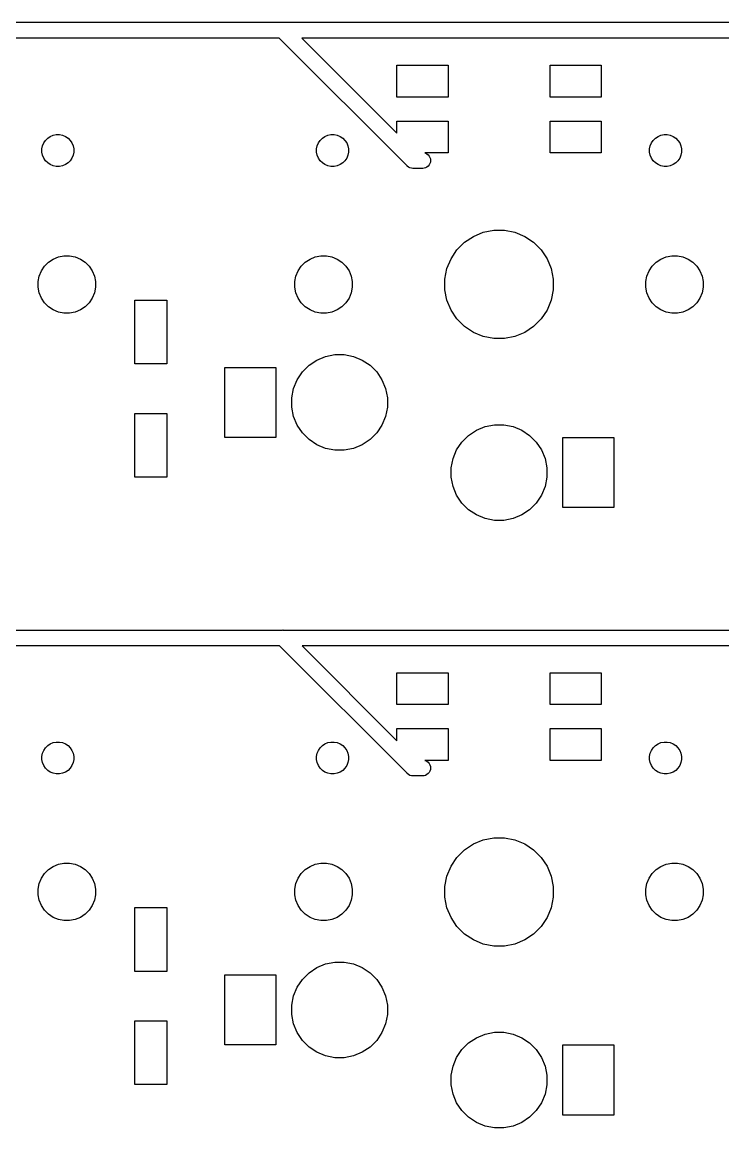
# Model space of a CAD drawing. Extents: x 33 to 239, y -108 to -23.
# Drawn here: x 65.2 to 87.17, y -106.85 to -72.17 of the extents above; entities that cross this region are included whole.
import ezdxf

# ---------------------------------------------------------------- set-up
doc = ezdxf.new("R2010")
doc.units = 0
doc.layers.add('BLACK', color=7, linetype='CONTINUOUS')

msp = doc.modelspace()

# ---------------------------------------------------------------- linework, layer by layer
at = {"layer": 'BLACK', "linetype": 'CONTINUOUS'}
for p, q in [((54.3248, -72.175), (73.3502, -72.175)), ((73.3502, -72.175), (73.3625, -72.1738)), ((73.3625, -72.1738), (73.3748, -72.175)), ((73.3748, -72.175), (92.4002, -72.175)), ((73.2589, -72.675), (54.9161, -72.675)), ((77.2645, -76.6806), (73.2589, -72.675)), ((92.3089, -72.675), (73.9661, -72.675)), ((73.9661, -72.675), (76.95, -75.6589)), ((76.95, -74.525), (76.95, -73.525)), ((76.95, -73.525), (78.55, -73.525)), ((78.55, -73.525), (78.55, -74.525)), ((81.75, -74.525), (81.75, -73.525)), ((81.75, -73.525), (83.35, -73.525)), ((83.35, -73.525), (83.35, -74.525)), ((78.55, -74.525), (76.95, -74.525)), ((83.35, -74.525), (81.75, -74.525)), ((76.95, -75.6589), (76.95, -75.275)), ((76.95, -75.275), (78.55, -75.275)), ((78.55, -75.275), (78.55, -76.275)), ((81.75, -76.275), (81.75, -75.275)), ((81.75, -75.275), (83.35, -75.275)), ((83.35, -75.275), (83.35, -76.275)), ((65.8769, -75.9632), (65.9316, -75.8813)), ((65.9316, -75.8813), (66.0013, -75.8116)), ((66.0013, -75.8116), (66.0832, -75.7569)), ((66.0832, -75.7569), (66.1742, -75.7192)), ((66.1742, -75.7192), (66.2708, -75.7)), ((66.2708, -75.7), (66.3692, -75.7)), ((66.3692, -75.7), (66.4658, -75.7192)), ((66.4658, -75.7192), (66.5568, -75.7569)), ((66.5568, -75.7569), (66.6387, -75.8116)), ((66.6387, -75.8116), (66.7084, -75.8813)), ((66.7084, -75.8813), (66.7631, -75.9632)), ((74.4869, -75.9632), (74.5416, -75.8813)), ((74.5416, -75.8813), (74.6113, -75.8116)), ((74.6113, -75.8116), (74.6932, -75.7569)), ((74.6932, -75.7569), (74.7842, -75.7192)), ((74.7842, -75.7192), (74.8808, -75.7)), ((74.8808, -75.7), (74.9792, -75.7)), ((74.9792, -75.7), (75.0758, -75.7192)), ((75.0758, -75.7192), (75.1668, -75.7569)), ((75.1668, -75.7569), (75.2487, -75.8116)), ((75.2487, -75.8116), (75.3184, -75.8813)), ((75.3184, -75.8813), (75.3731, -75.9632)), ((84.9269, -75.9632), (84.9816, -75.8813)), ((84.9816, -75.8813), (85.0513, -75.8116)), ((85.0513, -75.8116), (85.1332, -75.7569)), ((85.1332, -75.7569), (85.2242, -75.7192)), ((85.2242, -75.7192), (85.3208, -75.7)), ((85.3208, -75.7), (85.4192, -75.7)), ((85.4192, -75.7), (85.5158, -75.7192)), ((85.5158, -75.7192), (85.6068, -75.7569)), ((85.6068, -75.7569), (85.6887, -75.8116)), ((85.6887, -75.8116), (85.7584, -75.8813)), ((85.7584, -75.8813), (85.8131, -75.9632)), ((65.82, -76.1508), (65.8392, -76.0542)), ((65.82, -76.2492), (65.82, -76.1508)), ((65.8392, -76.3458), (65.82, -76.2492)), ((65.8392, -76.0542), (65.8769, -75.9632)), ((66.7631, -75.9632), (66.8008, -76.0542)), ((66.8008, -76.0542), (66.82, -76.1508)), ((66.82, -76.2492), (66.8008, -76.3458)), ((66.82, -76.1508), (66.82, -76.2492)), ((74.43, -76.1508), (74.4492, -76.0542)), ((74.43, -76.2492), (74.43, -76.1508)), ((74.4492, -76.3458), (74.43, -76.2492)), ((74.4492, -76.0542), (74.4869, -75.9632)), ((75.3731, -75.9632), (75.4108, -76.0542)), ((75.4108, -76.0542), (75.43, -76.1508)), ((75.43, -76.2492), (75.4108, -76.3458)), ((75.43, -76.1508), (75.43, -76.2492)), ((78.55, -76.275), (77.8283, -76.275)), ((77.8283, -76.275), (77.8461, -76.2804)), ((77.8461, -76.2804), (77.8896, -76.3036)), ((83.35, -76.275), (81.75, -76.275)), ((84.87, -76.1508), (84.8892, -76.0542)), ((84.87, -76.2492), (84.87, -76.1508)), ((84.8892, -76.3458), (84.87, -76.2492)), ((84.8892, -76.0542), (84.9269, -75.9632)), ((85.8131, -75.9632), (85.8508, -76.0542)), ((85.8508, -76.0542), (85.87, -76.1508)), ((85.87, -76.2492), (85.8508, -76.3458)), ((85.87, -76.1508), (85.87, -76.2492)), ((65.8769, -76.4368), (65.8392, -76.3458)), ((65.9316, -76.5187), (65.8769, -76.4368)), ((66.0013, -76.5884), (65.9316, -76.5187)), ((66.0832, -76.6431), (66.0013, -76.5884)), ((66.6387, -76.5884), (66.5568, -76.6431)), ((66.7084, -76.5187), (66.6387, -76.5884)), ((66.7631, -76.4368), (66.7084, -76.5187)), ((66.8008, -76.3458), (66.7631, -76.4368)), ((74.4869, -76.4368), (74.4492, -76.3458)), ((74.5416, -76.5187), (74.4869, -76.4368)), ((74.6113, -76.5884), (74.5416, -76.5187)), ((74.6932, -76.6431), (74.6113, -76.5884)), ((75.2487, -76.5884), (75.1668, -76.6431)), ((75.3184, -76.5187), (75.2487, -76.5884)), ((75.3731, -76.4368), (75.3184, -76.5187)), ((75.4108, -76.3458), (75.3731, -76.4368)), ((77.8896, -76.3036), (77.9276, -76.3349)), ((77.9276, -76.3349), (77.9589, -76.3729)), ((77.9589, -76.3729), (77.9821, -76.4164)), ((77.9821, -76.6086), (77.9589, -76.6521)), ((77.9821, -76.4164), (77.9964, -76.4635)), ((77.9964, -76.5615), (77.9821, -76.6086)), ((77.9964, -76.4635), (78.0012, -76.5125)), ((78.0012, -76.5125), (77.9964, -76.5615)), ((84.9269, -76.4368), (84.8892, -76.3458)), ((84.9816, -76.5187), (84.9269, -76.4368)), ((85.0513, -76.5884), (84.9816, -76.5187)), ((85.1332, -76.6431), (85.0513, -76.5884)), ((85.6887, -76.5884), (85.6068, -76.6431)), ((85.7584, -76.5187), (85.6887, -76.5884)), ((85.8131, -76.4368), (85.7584, -76.5187)), ((85.8508, -76.3458), (85.8131, -76.4368)), ((66.1742, -76.6808), (66.0832, -76.6431)), ((66.2708, -76.7), (66.1742, -76.6808)), ((66.3692, -76.7), (66.2708, -76.7)), ((66.4658, -76.6808), (66.3692, -76.7)), ((66.5568, -76.6431), (66.4658, -76.6808)), ((74.7842, -76.6808), (74.6932, -76.6431)), ((74.8808, -76.7), (74.7842, -76.6808)), ((74.9792, -76.7), (74.8808, -76.7)), ((75.0758, -76.6808), (74.9792, -76.7)), ((75.1668, -76.6431), (75.0758, -76.6808)), ((77.2724, -76.6901), (77.2645, -76.6806)), ((77.3104, -76.7214), (77.2724, -76.6901)), ((77.3539, -76.7446), (77.3104, -76.7214)), ((77.401, -76.7589), (77.3539, -76.7446)), ((77.45, -76.7637), (77.401, -76.7589)), ((77.4623, -76.7625), (77.45, -76.7637)), ((77.7623, -76.7625), (77.4623, -76.7625)), ((77.799, -76.7589), (77.7623, -76.7625)), ((77.8461, -76.7446), (77.799, -76.7589)), ((77.8896, -76.7214), (77.8461, -76.7446)), ((77.9276, -76.6901), (77.8896, -76.7214)), ((77.9589, -76.6521), (77.9276, -76.6901)), ((85.2242, -76.6808), (85.1332, -76.6431)), ((85.3208, -76.7), (85.2242, -76.6808)), ((85.4192, -76.7), (85.3208, -76.7)), ((85.5158, -76.6808), (85.4192, -76.7)), ((85.6068, -76.6431), (85.5158, -76.6808)), ((79.6541, -78.7653), (79.9826, -78.7)), ((79.9826, -78.7), (80.3174, -78.7)), ((80.3174, -78.7), (80.6459, -78.7653)), ((79.0663, -79.0795), (79.3447, -78.8935)), ((79.3447, -78.8935), (79.6541, -78.7653)), ((80.6459, -78.7653), (80.9553, -78.8935)), ((80.9553, -78.8935), (81.2337, -79.0795)), ((78.6435, -79.5947), (78.8295, -79.3163)), ((78.8295, -79.3163), (79.0663, -79.0795)), ((81.2337, -79.0795), (81.4705, -79.3163)), ((81.4705, -79.3163), (81.6565, -79.5947)), ((65.9009, -79.8263), (66.0263, -79.7009)), ((66.0263, -79.7009), (66.1737, -79.6024)), ((66.1737, -79.6024), (66.3375, -79.5346)), ((66.3375, -79.5346), (66.5114, -79.5)), ((66.5114, -79.5), (66.6886, -79.5)), ((66.6886, -79.5), (66.8625, -79.5346)), ((66.8625, -79.5346), (67.0263, -79.6024)), ((67.0263, -79.6024), (67.1737, -79.7009)), ((67.1737, -79.7009), (67.2991, -79.8263)), ((73.9509, -79.8263), (74.0763, -79.7009)), ((74.0763, -79.7009), (74.2237, -79.6024)), ((74.2237, -79.6024), (74.3875, -79.5346)), ((74.3875, -79.5346), (74.5614, -79.5)), ((74.5614, -79.5), (74.7386, -79.5)), ((74.7386, -79.5), (74.9125, -79.5346)), ((74.9125, -79.5346), (75.0763, -79.6024)), ((75.0763, -79.6024), (75.2237, -79.7009)), ((75.2237, -79.7009), (75.3491, -79.8263)), ((78.5153, -79.9041), (78.6435, -79.5947)), ((81.6565, -79.5947), (81.7847, -79.9041)), ((84.9509, -79.8263), (85.0763, -79.7009)), ((85.0763, -79.7009), (85.2237, -79.6024)), ((85.2237, -79.6024), (85.3875, -79.5346)), ((85.3875, -79.5346), (85.5614, -79.5)), ((85.5614, -79.5), (85.7386, -79.5)), ((85.7386, -79.5), (85.9125, -79.5346)), ((85.9125, -79.5346), (86.0763, -79.6024)), ((86.0763, -79.6024), (86.2237, -79.7009)), ((86.2237, -79.7009), (86.3491, -79.8263)), ((65.7346, -80.1375), (65.8024, -79.9737)), ((65.8024, -79.9737), (65.9009, -79.8263)), ((67.2991, -79.8263), (67.3976, -79.9737)), ((67.3976, -79.9737), (67.4654, -80.1375)), ((73.7846, -80.1375), (73.8524, -79.9737)), ((73.8524, -79.9737), (73.9509, -79.8263)), ((75.3491, -79.8263), (75.4476, -79.9737)), ((75.4476, -79.9737), (75.5154, -80.1375)), ((78.45, -80.2326), (78.5153, -79.9041)), ((81.7847, -79.9041), (81.85, -80.2326)), ((84.7846, -80.1375), (84.8524, -79.9737)), ((84.8524, -79.9737), (84.9509, -79.8263)), ((86.3491, -79.8263), (86.4476, -79.9737)), ((86.4476, -79.9737), (86.5154, -80.1375)), ((65.7, -80.3114), (65.7346, -80.1375)), ((65.7, -80.4886), (65.7, -80.3114)), ((67.4654, -80.1375), (67.5, -80.3114)), ((67.5, -80.3114), (67.5, -80.4886)), ((73.75, -80.3114), (73.7846, -80.1375)), ((73.75, -80.4886), (73.75, -80.3114)), ((75.5154, -80.1375), (75.55, -80.3114)), ((75.55, -80.3114), (75.55, -80.4886)), ((78.45, -80.5674), (78.45, -80.2326)), ((81.85, -80.2326), (81.85, -80.5674)), ((84.75, -80.3114), (84.7846, -80.1375)), ((84.75, -80.4886), (84.75, -80.3114)), ((86.5154, -80.1375), (86.55, -80.3114)), ((86.55, -80.3114), (86.55, -80.4886)), ((65.7346, -80.6625), (65.7, -80.4886)), ((65.8024, -80.8263), (65.7346, -80.6625)), ((67.4654, -80.6625), (67.3976, -80.8263)), ((67.5, -80.4886), (67.4654, -80.6625)), ((73.7846, -80.6625), (73.75, -80.4886)), ((73.8524, -80.8263), (73.7846, -80.6625)), ((75.5154, -80.6625), (75.4476, -80.8263)), ((75.55, -80.4886), (75.5154, -80.6625)), ((78.5153, -80.8959), (78.45, -80.5674)), ((81.85, -80.5674), (81.7847, -80.8959)), ((84.7846, -80.6625), (84.75, -80.4886)), ((84.8524, -80.8263), (84.7846, -80.6625)), ((86.5154, -80.6625), (86.4476, -80.8263)), ((86.55, -80.4886), (86.5154, -80.6625)), ((65.9009, -80.9737), (65.8024, -80.8263)), ((66.0263, -81.0991), (65.9009, -80.9737)), ((66.1737, -81.1976), (66.0263, -81.0991)), ((67.1737, -81.0991), (67.0263, -81.1976)), ((67.2991, -80.9737), (67.1737, -81.0991)), ((67.3976, -80.8263), (67.2991, -80.9737)), ((68.7312, -82.8937), (68.7312, -80.8937)), ((68.7312, -80.8937), (69.7312, -80.8937)), ((69.7312, -80.8937), (69.7312, -82.8937)), ((73.9509, -80.9737), (73.8524, -80.8263)), ((74.0763, -81.0991), (73.9509, -80.9737)), ((74.2237, -81.1976), (74.0763, -81.0991)), ((75.2237, -81.0991), (75.0763, -81.1976)), ((75.3491, -80.9737), (75.2237, -81.0991)), ((75.4476, -80.8263), (75.3491, -80.9737)), ((78.6435, -81.2053), (78.5153, -80.8959)), ((81.7847, -80.8959), (81.6565, -81.2053)), ((84.9509, -80.9737), (84.8524, -80.8263)), ((85.0763, -81.0991), (84.9509, -80.9737)), ((85.2237, -81.1976), (85.0763, -81.0991)), ((86.2237, -81.0991), (86.0763, -81.1976)), ((86.3491, -80.9737), (86.2237, -81.0991)), ((86.4476, -80.8263), (86.3491, -80.9737)), ((66.3375, -81.2654), (66.1737, -81.1976)), ((66.5114, -81.3), (66.3375, -81.2654)), ((66.6886, -81.3), (66.5114, -81.3)), ((66.8625, -81.2654), (66.6886, -81.3)), ((67.0263, -81.1976), (66.8625, -81.2654)), ((74.3875, -81.2654), (74.2237, -81.1976)), ((74.5614, -81.3), (74.3875, -81.2654)), ((74.7386, -81.3), (74.5614, -81.3)), ((74.9125, -81.2654), (74.7386, -81.3)), ((75.0763, -81.1976), (74.9125, -81.2654)), ((78.8295, -81.4837), (78.6435, -81.2053)), ((79.0663, -81.7205), (78.8295, -81.4837)), ((81.4705, -81.4837), (81.2337, -81.7205)), ((81.6565, -81.2053), (81.4705, -81.4837)), ((85.3875, -81.2654), (85.2237, -81.1976)), ((85.5614, -81.3), (85.3875, -81.2654)), ((85.7386, -81.3), (85.5614, -81.3)), ((85.9125, -81.2654), (85.7386, -81.3)), ((86.0763, -81.1976), (85.9125, -81.2654)), ((79.3447, -81.9065), (79.0663, -81.7205)), ((81.2337, -81.7205), (80.9553, -81.9065)), ((79.6541, -82.0347), (79.3447, -81.9065)), ((79.9826, -82.1), (79.6541, -82.0347)), ((80.3174, -82.1), (79.9826, -82.1)), ((80.6459, -82.0347), (80.3174, -82.1)), ((80.9553, -81.9065), (80.6459, -82.0347)), ((74.1938, -82.9349), (74.4395, -82.7707)), ((74.4395, -82.7707), (74.7125, -82.6576)), ((74.7125, -82.6576), (75.0023, -82.6)), ((75.0023, -82.6), (75.2977, -82.6)), ((75.2977, -82.6), (75.5875, -82.6576)), ((75.5875, -82.6576), (75.8605, -82.7707)), ((75.8605, -82.7707), (76.1062, -82.9349)), ((69.7312, -82.8937), (68.7312, -82.8937)), ((71.55, -85.2), (71.55, -83)), ((71.55, -83), (73.15, -83)), ((73.15, -83), (73.15, -85.2)), ((73.8207, -83.3895), (73.9849, -83.1438)), ((73.9849, -83.1438), (74.1938, -82.9349)), ((76.1062, -82.9349), (76.3151, -83.1438)), ((76.3151, -83.1438), (76.4793, -83.3895)), ((73.7076, -83.6625), (73.8207, -83.3895)), ((76.4793, -83.3895), (76.5924, -83.6625)), ((73.65, -83.9523), (73.7076, -83.6625)), ((76.5924, -83.6625), (76.65, -83.9523)), ((73.65, -84.2477), (73.65, -83.9523)), ((73.7076, -84.5375), (73.65, -84.2477)), ((76.65, -84.2477), (76.5924, -84.5375)), ((76.65, -83.9523), (76.65, -84.2477)), ((68.7312, -86.4437), (68.7312, -84.4437)), ((68.7312, -84.4437), (69.7312, -84.4437)), ((69.7312, -84.4437), (69.7312, -86.4437)), ((73.8207, -84.8105), (73.7076, -84.5375)), ((76.5924, -84.5375), (76.4793, -84.8105)), ((73.9849, -85.0562), (73.8207, -84.8105)), ((76.4793, -84.8105), (76.3151, -85.0562)), ((79.4395, -84.9707), (79.7125, -84.8576)), ((79.7125, -84.8576), (80.0023, -84.8)), ((80.0023, -84.8), (80.2977, -84.8)), ((80.2977, -84.8), (80.5875, -84.8576)), ((80.5875, -84.8576), (80.8605, -84.9707)), ((73.15, -85.2), (71.55, -85.2)), ((74.1938, -85.2651), (73.9849, -85.0562)), ((74.4395, -85.4293), (74.1938, -85.2651)), ((76.1062, -85.2651), (75.8605, -85.4293)), ((76.3151, -85.0562), (76.1062, -85.2651)), ((78.9849, -85.3438), (79.1938, -85.1349)), ((79.1938, -85.1349), (79.4395, -84.9707)), ((80.8605, -84.9707), (81.1062, -85.1349)), ((81.1062, -85.1349), (81.3151, -85.3438)), ((82.15, -87.4), (82.15, -85.2)), ((82.15, -85.2), (83.75, -85.2)), ((83.75, -85.2), (83.75, -87.4)), ((74.7125, -85.5424), (74.4395, -85.4293)), ((75.0023, -85.6), (74.7125, -85.5424)), ((75.2977, -85.6), (75.0023, -85.6)), ((75.5875, -85.5424), (75.2977, -85.6)), ((75.8605, -85.4293), (75.5875, -85.5424)), ((78.7076, -85.8625), (78.8207, -85.5895)), ((78.8207, -85.5895), (78.9849, -85.3438)), ((81.3151, -85.3438), (81.4793, -85.5895)), ((81.4793, -85.5895), (81.5924, -85.8625)), ((78.65, -86.1523), (78.7076, -85.8625)), ((81.5924, -85.8625), (81.65, -86.1523)), ((78.65, -86.4477), (78.65, -86.1523)), ((81.65, -86.1523), (81.65, -86.4477)), ((69.7312, -86.4437), (68.7312, -86.4437)), ((78.7076, -86.7375), (78.65, -86.4477)), ((81.65, -86.4477), (81.5924, -86.7375)), ((78.8207, -87.0105), (78.7076, -86.7375)), ((78.9849, -87.2562), (78.8207, -87.0105)), ((81.4793, -87.0105), (81.3151, -87.2562)), ((81.5924, -86.7375), (81.4793, -87.0105)), ((79.1938, -87.4651), (78.9849, -87.2562)), ((81.3151, -87.2562), (81.1062, -87.4651)), ((79.4395, -87.6293), (79.1938, -87.4651)), ((79.7125, -87.7424), (79.4395, -87.6293)), ((80.8605, -87.6293), (80.5875, -87.7424)), ((81.1062, -87.4651), (80.8605, -87.6293)), ((83.75, -87.4), (82.15, -87.4)), ((80.0023, -87.8), (79.7125, -87.7424)), ((80.2977, -87.8), (80.0023, -87.8)), ((80.5875, -87.7424), (80.2977, -87.8)), ((54.3373, -91.2375), (73.3627, -91.2375)), ((73.3627, -91.2375), (73.375, -91.2363)), ((73.375, -91.2363), (73.3873, -91.2375)), ((73.3873, -91.2375), (92.3527, -91.2375)), ((73.2714, -91.7375), (54.9286, -91.7375)), ((77.2645, -95.7306), (73.2714, -91.7375)), ((92.2614, -91.7375), (73.9786, -91.7375)), ((73.9786, -91.7375), (76.95, -94.7089)), ((76.95, -93.575), (76.95, -92.575)), ((76.95, -92.575), (78.55, -92.575)), ((78.55, -92.575), (78.55, -93.575)), ((81.75, -93.575), (81.75, -92.575)), ((81.75, -92.575), (83.35, -92.575)), ((83.35, -92.575), (83.35, -93.575)), ((78.55, -93.575), (76.95, -93.575)), ((83.35, -93.575), (81.75, -93.575)), ((76.95, -94.7089), (76.95, -94.325)), ((76.95, -94.325), (78.55, -94.325)), ((78.55, -94.325), (78.55, -95.325)), ((81.75, -95.325), (81.75, -94.325)), ((81.75, -94.325), (83.35, -94.325)), ((83.35, -94.325), (83.35, -95.325)), ((65.8769, -95.0132), (65.9316, -94.9313)), ((65.9316, -94.9313), (66.0013, -94.8616)), ((66.0013, -94.8616), (66.0832, -94.8069)), ((66.0832, -94.8069), (66.1742, -94.7692)), ((66.1742, -94.7692), (66.2708, -94.75)), ((66.2708, -94.75), (66.3692, -94.75)), ((66.3692, -94.75), (66.4658, -94.7692)), ((66.4658, -94.7692), (66.5568, -94.8069)), ((66.5568, -94.8069), (66.6387, -94.8616)), ((66.6387, -94.8616), (66.7084, -94.9313)), ((66.7084, -94.9313), (66.7631, -95.0132)), ((74.4869, -95.0132), (74.5416, -94.9313)), ((74.5416, -94.9313), (74.6113, -94.8616)), ((74.6113, -94.8616), (74.6932, -94.8069)), ((74.6932, -94.8069), (74.7842, -94.7692)), ((74.7842, -94.7692), (74.8808, -94.75)), ((74.8808, -94.75), (74.9792, -94.75)), ((74.9792, -94.75), (75.0758, -94.7692)), ((75.0758, -94.7692), (75.1668, -94.8069)), ((75.1668, -94.8069), (75.2487, -94.8616)), ((75.2487, -94.8616), (75.3184, -94.9313)), ((75.3184, -94.9313), (75.3731, -95.0132)), ((84.9269, -95.0132), (84.9816, -94.9313)), ((84.9816, -94.9313), (85.0513, -94.8616)), ((85.0513, -94.8616), (85.1332, -94.8069)), ((85.1332, -94.8069), (85.2242, -94.7692)), ((85.2242, -94.7692), (85.3208, -94.75)), ((85.3208, -94.75), (85.4192, -94.75)), ((85.4192, -94.75), (85.5158, -94.7692)), ((85.5158, -94.7692), (85.6068, -94.8069)), ((85.6068, -94.8069), (85.6887, -94.8616)), ((85.6887, -94.8616), (85.7584, -94.9313)), ((85.7584, -94.9313), (85.8131, -95.0132)), ((65.82, -95.2008), (65.8392, -95.1042)), ((65.82, -95.2992), (65.82, -95.2008)), ((65.8392, -95.3958), (65.82, -95.2992)), ((65.8392, -95.1042), (65.8769, -95.0132)), ((66.7631, -95.0132), (66.8008, -95.1042)), ((66.8008, -95.1042), (66.82, -95.2008)), ((66.82, -95.2992), (66.8008, -95.3958)), ((66.82, -95.2008), (66.82, -95.2992)), ((74.43, -95.2008), (74.4492, -95.1042)), ((74.43, -95.2992), (74.43, -95.2008)), ((74.4492, -95.3958), (74.43, -95.2992)), ((74.4492, -95.1042), (74.4869, -95.0132)), ((75.3731, -95.0132), (75.4108, -95.1042)), ((75.4108, -95.1042), (75.43, -95.2008)), ((75.43, -95.2992), (75.4108, -95.3958)), ((75.43, -95.2008), (75.43, -95.2992)), ((78.55, -95.325), (77.8283, -95.325)), ((77.8283, -95.325), (77.8461, -95.3304)), ((77.8461, -95.3304), (77.8896, -95.3536)), ((77.8896, -95.3536), (77.9276, -95.3849)), ((83.35, -95.325), (81.75, -95.325)), ((84.87, -95.2008), (84.8892, -95.1042)), ((84.87, -95.2992), (84.87, -95.2008)), ((84.8892, -95.3958), (84.87, -95.2992)), ((84.8892, -95.1042), (84.9269, -95.0132)), ((85.8131, -95.0132), (85.8508, -95.1042)), ((85.8508, -95.1042), (85.87, -95.2008)), ((85.87, -95.2992), (85.8508, -95.3958)), ((85.87, -95.2008), (85.87, -95.2992)), ((65.8769, -95.4868), (65.8392, -95.3958)), ((65.9316, -95.5687), (65.8769, -95.4868)), ((66.0013, -95.6384), (65.9316, -95.5687)), ((66.0832, -95.6931), (66.0013, -95.6384)), ((66.1742, -95.7308), (66.0832, -95.6931)), ((66.5568, -95.6931), (66.4658, -95.7308)), ((66.6387, -95.6384), (66.5568, -95.6931)), ((66.7084, -95.5687), (66.6387, -95.6384)), ((66.7631, -95.4868), (66.7084, -95.5687)), ((66.8008, -95.3958), (66.7631, -95.4868)), ((74.4869, -95.4868), (74.4492, -95.3958)), ((74.5416, -95.5687), (74.4869, -95.4868)), ((74.6113, -95.6384), (74.5416, -95.5687)), ((74.6932, -95.6931), (74.6113, -95.6384)), ((74.7842, -95.7308), (74.6932, -95.6931)), ((75.1668, -95.6931), (75.0758, -95.7308)), ((75.2487, -95.6384), (75.1668, -95.6931)), ((75.3184, -95.5687), (75.2487, -95.6384)), ((75.3731, -95.4868), (75.3184, -95.5687)), ((75.4108, -95.3958), (75.3731, -95.4868)), ((77.9276, -95.3849), (77.9589, -95.4229)), ((77.9589, -95.7021), (77.9276, -95.7401)), ((77.9589, -95.4229), (77.9821, -95.4664)), ((77.9821, -95.6586), (77.9589, -95.7021)), ((77.9821, -95.4664), (77.9964, -95.5135)), ((77.9964, -95.6115), (77.9821, -95.6586)), ((77.9964, -95.5135), (78.0012, -95.5625)), ((78.0012, -95.5625), (77.9964, -95.6115)), ((84.9269, -95.4868), (84.8892, -95.3958)), ((84.9816, -95.5687), (84.9269, -95.4868)), ((85.0513, -95.6384), (84.9816, -95.5687)), ((85.1332, -95.6931), (85.0513, -95.6384)), ((85.2242, -95.7308), (85.1332, -95.6931)), ((85.6068, -95.6931), (85.5158, -95.7308)), ((85.6887, -95.6384), (85.6068, -95.6931)), ((85.7584, -95.5687), (85.6887, -95.6384)), ((85.8131, -95.4868), (85.7584, -95.5687)), ((85.8508, -95.3958), (85.8131, -95.4868)), ((66.2708, -95.75), (66.1742, -95.7308)), ((66.3692, -95.75), (66.2708, -95.75)), ((66.4658, -95.7308), (66.3692, -95.75)), ((74.8808, -95.75), (74.7842, -95.7308)), ((74.9792, -95.75), (74.8808, -95.75)), ((75.0758, -95.7308), (74.9792, -95.75)), ((77.2724, -95.7401), (77.2645, -95.7306)), ((77.3104, -95.7714), (77.2724, -95.7401)), ((77.3539, -95.7946), (77.3104, -95.7714)), ((77.401, -95.8089), (77.3539, -95.7946)), ((77.4377, -95.8125), (77.401, -95.8089)), ((77.45, -95.8137), (77.4377, -95.8125)), ((77.4377, -95.8125), (77.4377, -95.8125)), ((77.4623, -95.8125), (77.45, -95.8137)), ((77.7623, -95.8125), (77.4623, -95.8125)), ((77.799, -95.8089), (77.7623, -95.8125)), ((77.8461, -95.7946), (77.799, -95.8089)), ((77.8896, -95.7714), (77.8461, -95.7946)), ((77.9276, -95.7401), (77.8896, -95.7714)), ((85.3208, -95.75), (85.2242, -95.7308)), ((85.4192, -95.75), (85.3208, -95.75)), ((85.5158, -95.7308), (85.4192, -95.75)), ((79.6541, -97.8153), (79.9826, -97.75)), ((79.9826, -97.75), (80.3174, -97.75)), ((80.3174, -97.75), (80.6459, -97.8153)), ((78.8295, -98.3663), (79.0663, -98.1295)), ((79.0663, -98.1295), (79.3447, -97.9435)), ((79.3447, -97.9435), (79.6541, -97.8153)), ((80.6459, -97.8153), (80.9553, -97.9435)), ((80.9553, -97.9435), (81.2337, -98.1295)), ((81.2337, -98.1295), (81.4705, -98.3663)), ((78.6435, -98.6447), (78.8295, -98.3663)), ((81.4705, -98.3663), (81.6565, -98.6447)), ((65.9009, -98.8763), (66.0263, -98.7509)), ((66.0263, -98.7509), (66.1737, -98.6524)), ((66.1737, -98.6524), (66.3375, -98.5846)), ((66.3375, -98.5846), (66.5114, -98.55)), ((66.5114, -98.55), (66.6886, -98.55)), ((66.6886, -98.55), (66.8625, -98.5846)), ((66.8625, -98.5846), (67.0263, -98.6524)), ((67.0263, -98.6524), (67.1737, -98.7509)), ((67.1737, -98.7509), (67.2991, -98.8763)), ((73.9509, -98.8763), (74.0763, -98.7509)), ((74.0763, -98.7509), (74.2237, -98.6524)), ((74.2237, -98.6524), (74.3875, -98.5846)), ((74.3875, -98.5846), (74.5614, -98.55)), ((74.5614, -98.55), (74.7386, -98.55)), ((74.7386, -98.55), (74.9125, -98.5846)), ((74.9125, -98.5846), (75.0763, -98.6524)), ((75.0763, -98.6524), (75.2237, -98.7509)), ((75.2237, -98.7509), (75.3491, -98.8763)), ((78.5153, -98.9541), (78.6435, -98.6447)), ((81.6565, -98.6447), (81.7847, -98.9541)), ((84.9509, -98.8763), (85.0763, -98.7509)), ((85.0763, -98.7509), (85.2237, -98.6524)), ((85.2237, -98.6524), (85.3875, -98.5846)), ((85.3875, -98.5846), (85.5614, -98.55)), ((85.5614, -98.55), (85.7386, -98.55)), ((85.7386, -98.55), (85.9125, -98.5846)), ((85.9125, -98.5846), (86.0763, -98.6524)), ((86.0763, -98.6524), (86.2237, -98.7509)), ((86.2237, -98.7509), (86.3491, -98.8763)), ((65.7346, -99.1875), (65.8024, -99.0237)), ((65.8024, -99.0237), (65.9009, -98.8763)), ((67.2991, -98.8763), (67.3976, -99.0237)), ((67.3976, -99.0237), (67.4654, -99.1875)), ((73.7846, -99.1875), (73.8524, -99.0237)), ((73.8524, -99.0237), (73.9509, -98.8763)), ((75.3491, -98.8763), (75.4476, -99.0237)), ((75.4476, -99.0237), (75.5154, -99.1875)), ((78.45, -99.2826), (78.5153, -98.9541)), ((81.7847, -98.9541), (81.85, -99.2826)), ((84.7846, -99.1875), (84.8524, -99.0237)), ((84.8524, -99.0237), (84.9509, -98.8763)), ((86.3491, -98.8763), (86.4476, -99.0237)), ((86.4476, -99.0237), (86.5154, -99.1875)), ((65.7, -99.3614), (65.7346, -99.1875)), ((65.7, -99.5386), (65.7, -99.3614)), ((67.4654, -99.1875), (67.5, -99.3614)), ((67.5, -99.3614), (67.5, -99.5386)), ((73.75, -99.3614), (73.7846, -99.1875)), ((73.75, -99.5386), (73.75, -99.3614)), ((75.5154, -99.1875), (75.55, -99.3614)), ((75.55, -99.3614), (75.55, -99.5386)), ((78.45, -99.6174), (78.45, -99.2826)), ((81.85, -99.2826), (81.85, -99.6174)), ((84.75, -99.3614), (84.7846, -99.1875)), ((84.75, -99.5386), (84.75, -99.3614)), ((86.5154, -99.1875), (86.55, -99.3614)), ((86.55, -99.3614), (86.55, -99.5386)), ((65.7346, -99.7125), (65.7, -99.5386)), ((65.8024, -99.8763), (65.7346, -99.7125)), ((67.4654, -99.7125), (67.3976, -99.8763)), ((67.5, -99.5386), (67.4654, -99.7125)), ((73.7846, -99.7125), (73.75, -99.5386)), ((73.8524, -99.8763), (73.7846, -99.7125)), ((75.5154, -99.7125), (75.4476, -99.8763)), ((75.55, -99.5386), (75.5154, -99.7125)), ((78.5153, -99.9459), (78.45, -99.6174)), ((81.85, -99.6174), (81.7847, -99.9459)), ((84.7846, -99.7125), (84.75, -99.5386)), ((84.8524, -99.8763), (84.7846, -99.7125)), ((86.5154, -99.7125), (86.4476, -99.8763)), ((86.55, -99.5386), (86.5154, -99.7125)), ((65.9009, -100.024), (65.8024, -99.8763)), ((66.0263, -100.149), (65.9009, -100.024)), ((66.1737, -100.248), (66.0263, -100.149)), ((67.1737, -100.149), (67.0263, -100.248)), ((67.2991, -100.024), (67.1737, -100.149)), ((67.3976, -99.8763), (67.2991, -100.024)), ((68.7312, -101.944), (68.7312, -99.9437)), ((68.7312, -99.9437), (69.7312, -99.9437)), ((69.7312, -99.9437), (69.7312, -101.944)), ((73.9509, -100.024), (73.8524, -99.8763)), ((74.0763, -100.149), (73.9509, -100.024)), ((74.2237, -100.248), (74.0763, -100.149)), ((75.2237, -100.149), (75.0763, -100.248)), ((75.3491, -100.024), (75.2237, -100.149)), ((75.4476, -99.8763), (75.3491, -100.024)), ((78.6435, -100.255), (78.5153, -99.9459)), ((81.7847, -99.9459), (81.6565, -100.255)), ((84.9509, -100.024), (84.8524, -99.8763)), ((85.0763, -100.149), (84.9509, -100.024)), ((85.2237, -100.248), (85.0763, -100.149)), ((86.2237, -100.149), (86.0763, -100.248)), ((86.3491, -100.024), (86.2237, -100.149)), ((86.4476, -99.8763), (86.3491, -100.024)), ((66.3375, -100.315), (66.1737, -100.248)), ((66.5114, -100.35), (66.3375, -100.315)), ((66.6886, -100.35), (66.5114, -100.35)), ((66.8625, -100.315), (66.6886, -100.35)), ((67.0263, -100.248), (66.8625, -100.315)), ((74.3875, -100.315), (74.2237, -100.248)), ((74.5614, -100.35), (74.3875, -100.315)), ((74.7386, -100.35), (74.5614, -100.35)), ((74.9125, -100.315), (74.7386, -100.35)), ((75.0763, -100.248), (74.9125, -100.315)), ((78.8295, -100.534), (78.6435, -100.255)), ((79.0663, -100.77), (78.8295, -100.534)), ((81.4705, -100.534), (81.2337, -100.77)), ((81.6565, -100.255), (81.4705, -100.534)), ((85.3875, -100.315), (85.2237, -100.248)), ((85.5614, -100.35), (85.3875, -100.315)), ((85.7386, -100.35), (85.5614, -100.35)), ((85.9125, -100.315), (85.7386, -100.35)), ((86.0763, -100.248), (85.9125, -100.315)), ((79.3447, -100.957), (79.0663, -100.77)), ((81.2337, -100.77), (80.9553, -100.957)), ((79.6541, -101.085), (79.3447, -100.957)), ((79.9826, -101.15), (79.6541, -101.085)), ((80.3174, -101.15), (79.9826, -101.15)), ((80.6459, -101.085), (80.3174, -101.15)), ((80.9553, -100.957), (80.6459, -101.085)), ((69.7312, -101.944), (68.7312, -101.944)), ((74.1938, -101.985), (74.4395, -101.821)), ((74.4395, -101.821), (74.7125, -101.708)), ((74.7125, -101.708), (75.0023, -101.65)), ((75.0023, -101.65), (75.2977, -101.65)), ((75.2977, -101.65), (75.5875, -101.708)), ((75.5875, -101.708), (75.8605, -101.821)), ((75.8605, -101.821), (76.1062, -101.985)), ((71.55, -104.25), (71.55, -102.05)), ((71.55, -102.05), (73.15, -102.05)), ((73.15, -102.05), (73.15, -104.25)), ((73.8207, -102.439), (73.9849, -102.194)), ((73.9849, -102.194), (74.1938, -101.985)), ((76.1062, -101.985), (76.3151, -102.194)), ((76.3151, -102.194), (76.4793, -102.439)), ((73.7076, -102.712), (73.8207, -102.439)), ((76.4793, -102.439), (76.5924, -102.712)), ((73.65, -103.002), (73.7076, -102.712)), ((76.5924, -102.712), (76.65, -103.002)), ((73.65, -103.298), (73.65, -103.002)), ((73.7076, -103.588), (73.65, -103.298)), ((76.65, -103.298), (76.5924, -103.588)), ((76.65, -103.002), (76.65, -103.298)), ((68.7312, -105.494), (68.7312, -103.494)), ((68.7312, -103.494), (69.7312, -103.494)), ((69.7312, -103.494), (69.7312, -105.494)), ((73.8207, -103.861), (73.7076, -103.588)), ((76.5924, -103.588), (76.4793, -103.861)), ((73.9849, -104.106), (73.8207, -103.861)), ((76.4793, -103.861), (76.3151, -104.106)), ((79.1938, -104.185), (79.4395, -104.021)), ((79.4395, -104.021), (79.7125, -103.908)), ((79.7125, -103.908), (80.0023, -103.85)), ((80.0023, -103.85), (80.2977, -103.85)), ((80.2977, -103.85), (80.5875, -103.908)), ((80.5875, -103.908), (80.8605, -104.021)), ((80.8605, -104.021), (81.1062, -104.185)), ((73.15, -104.25), (71.55, -104.25)), ((74.1938, -104.315), (73.9849, -104.106)), ((74.4395, -104.479), (74.1938, -104.315)), ((76.1062, -104.315), (75.8605, -104.479)), ((76.3151, -104.106), (76.1062, -104.315)), ((78.9849, -104.394), (79.1938, -104.185)), ((81.1062, -104.185), (81.3151, -104.394)), ((82.15, -106.45), (82.15, -104.25)), ((82.15, -104.25), (83.75, -104.25)), ((83.75, -104.25), (83.75, -106.45)), ((74.7125, -104.592), (74.4395, -104.479)), ((75.0023, -104.65), (74.7125, -104.592)), ((75.2977, -104.65), (75.0023, -104.65)), ((75.5875, -104.592), (75.2977, -104.65)), ((75.8605, -104.479), (75.5875, -104.592)), ((78.7076, -104.912), (78.8207, -104.639)), ((78.8207, -104.639), (78.9849, -104.394)), ((81.3151, -104.394), (81.4793, -104.639)), ((81.4793, -104.639), (81.5924, -104.912)), ((78.65, -105.202), (78.7076, -104.912)), ((81.5924, -104.912), (81.65, -105.202)), ((78.65, -105.498), (78.65, -105.202)), ((81.65, -105.202), (81.65, -105.498)), ((69.7312, -105.494), (68.7312, -105.494)), ((78.7076, -105.788), (78.65, -105.498)), ((81.65, -105.498), (81.5924, -105.788)), ((78.8207, -106.061), (78.7076, -105.788)), ((78.9849, -106.306), (78.8207, -106.061)), ((81.4793, -106.061), (81.3151, -106.306)), ((81.5924, -105.788), (81.4793, -106.061)), ((79.1938, -106.515), (78.9849, -106.306)), ((81.3151, -106.306), (81.1062, -106.515)), ((83.75, -106.45), (82.15, -106.45)), ((79.4395, -106.679), (79.1938, -106.515)), ((79.7125, -106.792), (79.4395, -106.679)), ((80.0023, -106.85), (79.7125, -106.792)), ((80.5875, -106.792), (80.2977, -106.85)), ((80.8605, -106.679), (80.5875, -106.792)), ((81.1062, -106.515), (80.8605, -106.679)), ((80.2977, -106.85), (80.0023, -106.85))]:
    msp.add_line(p, q, dxfattribs=at)

doc.saveas('drawing.dxf')
